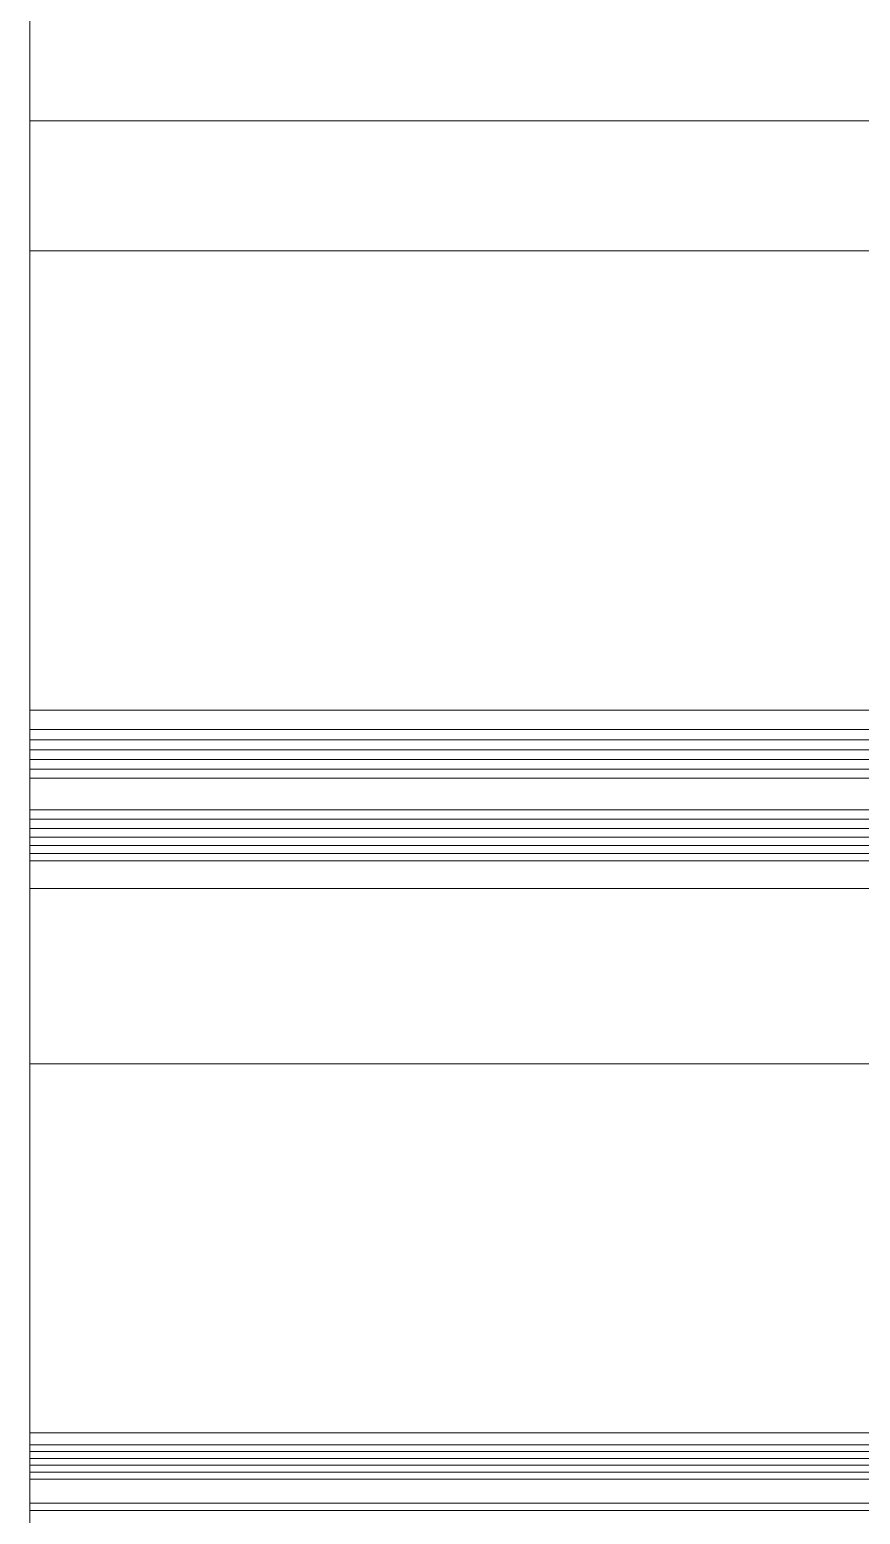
# Model space of a CAD drawing. Header units: millimetres. Extents: x 278858 to 279223, y 218711 to 219074.
# Drawn here: x 279158.131 to 279160.926, y 218924.014 to 218929.01 of the extents above; entities that cross this region are included whole.
import ezdxf

# ---------------------------------------------------------------- set-up
doc = ezdxf.new("R2010")
doc.units = ezdxf.units.MM
doc.header["$LTSCALE"] = 2
doc.layers.add('AM_9', color=251, linetype='Continuous', lineweight=15)

msp = doc.modelspace()

# ---------------------------------------------------------------- linework, layer by layer
at = {"layer": 'AM_9'}
for p, q in [((279158.1308, 218929.1455), (279158.1308, 218928.507)), ((279158.1308, 218928.9849), (279158.1308, 218929.0341)), ((279158.1308, 218928.9849), (279158.1308, 218929.0341)), ((279158.1308, 218928.9849), (279158.1308, 218929.0341)), ((279158.1308, 218928.9849), (279158.1308, 218929.0341)), ((279158.1308, 218928.9378), (279158.1308, 218928.9849)), ((279158.1308, 218928.9378), (279158.1308, 218928.9849)), ((279158.1308, 218928.9378), (279158.1308, 218928.9849)), ((279158.1308, 218928.9378), (279158.1308, 218928.9849)), ((279158.1308, 218928.8929), (279158.1308, 218928.9378)), ((279158.1308, 218928.8929), (279158.1308, 218928.9378)), ((279158.1308, 218928.8929), (279158.1308, 218928.9378)), ((279158.1308, 218928.8929), (279158.1308, 218928.9378)), ((279158.1308, 218928.8501), (279158.1308, 218928.8929)), ((279158.1308, 218928.8501), (279158.1308, 218928.8929)), ((279158.1308, 218928.8501), (279158.1308, 218928.8929)), ((279158.1308, 218928.8501), (279158.1308, 218928.8929)), ((279158.1308, 218928.8095), (279158.1308, 218928.8501)), ((279158.1308, 218928.8095), (279158.1308, 218928.8501)), ((279158.1308, 218928.8095), (279158.1308, 218928.8501)), ((279158.1308, 218928.8095), (279158.1308, 218928.8501)), ((279158.1308, 218928.771), (279158.1308, 218928.8095)), ((279158.1308, 218928.771), (279158.1308, 218928.8095)), ((279158.1308, 218928.771), (279158.1308, 218928.8095)), ((279158.1308, 218928.771), (279158.1308, 218928.8095)), ((279158.1308, 218928.7347), (279158.1308, 218928.771)), ((279158.1308, 218928.7347), (279158.1308, 218928.771)), ((279158.1308, 218928.7347), (279158.1308, 218928.771)), ((279158.1308, 218928.7347), (279158.1308, 218928.771)), ((279158.1308, 218928.7034), (279158.1308, 218928.7347)), ((279158.1308, 218928.7034), (279158.1308, 218928.7347)), ((279158.1308, 218928.7034), (279158.1308, 218928.7347)), ((279158.1308, 218928.7034), (279158.1308, 218928.7347)), ((279158.1308, 218928.7034), (279158.1308, 218928.2653)), ((279158.1308, 218928.7034), (279163.1308, 218928.7034)), ((279158.1308, 218928.7034), (279158.1308, 218928.2653)), ((279158.1308, 218928.7034), (279163.1308, 218928.7034)), ((279158.1308, 218928.7034), (279158.1308, 218928.2653)), ((279158.1308, 218928.7034), (279163.1308, 218928.7034)), ((279158.1308, 218928.7034), (279158.1308, 218928.2653)), ((279158.1308, 218928.7034), (279163.1308, 218928.7034)), ((279158.1308, 218928.4458), (279158.1308, 218928.507)), ((279158.1308, 218928.3862), (279158.1308, 218928.4458)), ((279158.1308, 218928.328), (279158.1308, 218928.3862)), ((279158.1308, 218928.2714), (279158.1308, 218928.328)), ((279158.1308, 218928.2162), (279158.1308, 218928.2714)), ((279158.1308, 218928.1838), (279158.1308, 218928.2653)), ((279158.1308, 218928.2653), (279163.1308, 218928.2653)), ((279158.1308, 218928.1838), (279158.1308, 218928.2653)), ((279158.1308, 218928.2653), (279163.1308, 218928.2653)), ((279158.1308, 218928.1838), (279158.1308, 218928.2653)), ((279158.1308, 218928.2653), (279163.1308, 218928.2653)), ((279158.1308, 218928.1838), (279158.1308, 218928.2653)), ((279158.1308, 218928.2653), (279163.1308, 218928.2653)), ((279158.1308, 218928.1625), (279158.1308, 218928.2162)), ((279158.1308, 218928.1046), (279158.1308, 218928.1838)), ((279158.1308, 218928.1046), (279158.1308, 218928.1838)), ((279158.1308, 218928.1046), (279158.1308, 218928.1838)), ((279158.1308, 218928.1046), (279158.1308, 218928.1838)), ((279158.1308, 218928.1103), (279158.1308, 218928.1625)), ((279158.1308, 218928.0595), (279158.1308, 218928.1103)), ((279158.1308, 218928.0277), (279158.1308, 218928.1046)), ((279158.1308, 218928.0277), (279158.1308, 218928.1046)), ((279158.1308, 218928.0277), (279158.1308, 218928.1046)), ((279158.1308, 218928.0277), (279158.1308, 218928.1046)), ((279158.1308, 218928.0102), (279158.1308, 218928.0595)), ((279158.1308, 218927.9531), (279158.1308, 218928.0277)), ((279158.1308, 218927.9531), (279158.1308, 218928.0277)), ((279158.1308, 218927.9531), (279158.1308, 218928.0277)), ((279158.1308, 218927.9531), (279158.1308, 218928.0277)), ((279158.1308, 218927.9623), (279158.1308, 218928.0102)), ((279158.1308, 218927.9158), (279158.1308, 218927.9623)), ((279158.1308, 218927.8808), (279158.1308, 218927.9531)), ((279158.1308, 218927.8808), (279158.1308, 218927.9531)), ((279158.1308, 218927.8808), (279158.1308, 218927.9531)), ((279158.1308, 218927.8808), (279158.1308, 218927.9531)), ((279158.1308, 218927.8707), (279158.1308, 218927.9158)), ((279158.1308, 218927.8108), (279158.1308, 218927.8808)), ((279158.1308, 218927.8108), (279158.1308, 218927.8808)), ((279158.1308, 218927.8108), (279158.1308, 218927.8808)), ((279158.1308, 218927.8108), (279158.1308, 218927.8808)), ((279158.1308, 218927.827), (279158.1308, 218927.8707)), ((279158.1308, 218927.7847), (279158.1308, 218927.827)), ((279158.1308, 218927.7431), (279158.1308, 218927.8108)), ((279158.1308, 218927.7431), (279158.1308, 218927.8108)), ((279158.1308, 218927.7431), (279158.1308, 218927.8108)), ((279158.1308, 218927.7431), (279158.1308, 218927.8108)), ((279158.1308, 218927.7437), (279158.1308, 218927.7847)), ((279158.1308, 218927.7041), (279158.1308, 218927.7437)), ((279158.1308, 218927.6777), (279158.1308, 218927.7431)), ((279158.1308, 218927.6777), (279158.1308, 218927.7431)), ((279158.1308, 218927.6777), (279158.1308, 218927.7431)), ((279158.1308, 218927.6777), (279158.1308, 218927.7431)), ((279158.1308, 218927.6659), (279158.1308, 218927.7041)), ((279158.1308, 218927.6146), (279158.1308, 218927.6777)), ((279158.1308, 218927.6146), (279158.1308, 218927.6777)), ((279158.1308, 218927.6146), (279158.1308, 218927.6777)), ((279158.1308, 218927.6146), (279158.1308, 218927.6777)), ((279158.1308, 218927.6289), (279158.1308, 218927.6659)), ((279158.1308, 218927.5933), (279158.1308, 218927.6289)), ((279158.1308, 218927.5539), (279158.1308, 218927.6146)), ((279158.1308, 218927.5539), (279158.1308, 218927.6146)), ((279158.1308, 218927.5539), (279158.1308, 218927.6146)), ((279158.1308, 218927.5539), (279158.1308, 218927.6146)), ((279158.1308, 218927.559), (279158.1308, 218927.5933)), ((279158.1308, 218927.5259), (279158.1308, 218927.559)), ((279158.1308, 218927.4954), (279158.1308, 218927.5539)), ((279158.1308, 218927.4954), (279158.1308, 218927.5539)), ((279158.1308, 218927.4954), (279158.1308, 218927.5539)), ((279158.1308, 218927.4954), (279158.1308, 218927.5539)), ((279158.1308, 218927.4941), (279158.1308, 218927.5259)), ((279158.1308, 218927.4392), (279158.1308, 218927.4954)), ((279158.1308, 218927.4392), (279158.1308, 218927.4954)), ((279158.1308, 218927.4392), (279158.1308, 218927.4954)), ((279158.1308, 218927.4392), (279158.1308, 218927.4954)), ((279158.1308, 218927.4636), (279158.1308, 218927.4941)), ((279158.1308, 218927.4343), (279158.1308, 218927.4636)), ((279158.1308, 218927.3853), (279158.1308, 218927.4392)), ((279158.1308, 218927.3853), (279158.1308, 218927.4392)), ((279158.1308, 218927.3853), (279158.1308, 218927.4392)), ((279158.1308, 218927.3853), (279158.1308, 218927.4392)), ((279158.1308, 218927.4062), (279158.1308, 218927.4343)), ((279158.1308, 218927.3794), (279158.1308, 218927.4062)), ((279158.1308, 218927.3336), (279158.1308, 218927.3853)), ((279158.1308, 218927.3336), (279158.1308, 218927.3853)), ((279158.1308, 218927.3336), (279158.1308, 218927.3853)), ((279158.1308, 218927.3336), (279158.1308, 218927.3853)), ((279158.1308, 218927.3537), (279158.1308, 218927.3794)), ((279158.1308, 218927.3292), (279158.1308, 218927.3537)), ((279158.1308, 218927.2842), (279158.1308, 218927.3336)), ((279158.1308, 218927.2842), (279158.1308, 218927.3336)), ((279158.1308, 218927.2842), (279158.1308, 218927.3336)), ((279158.1308, 218927.2842), (279158.1308, 218927.3336)), ((279158.1308, 218927.3058), (279158.1308, 218927.3292)), ((279158.1308, 218927.2836), (279158.1308, 218927.3058)), ((279158.1308, 218927.2371), (279158.1308, 218927.2842)), ((279158.1308, 218927.2371), (279158.1308, 218927.2842)), ((279158.1308, 218927.2371), (279158.1308, 218927.2842)), ((279158.1308, 218927.2371), (279158.1308, 218927.2842)), ((279158.1308, 218927.2624), (279158.1308, 218927.2836)), ((279158.1308, 218927.2424), (279158.1308, 218927.2624)), ((279158.1308, 218927.2235), (279158.1308, 218927.2424)), ((279158.1308, 218927.1921), (279158.1308, 218927.2371)), ((279158.1308, 218927.1921), (279158.1308, 218927.2371)), ((279158.1308, 218927.1921), (279158.1308, 218927.2371)), ((279158.1308, 218927.1921), (279158.1308, 218927.2371)), ((279158.1308, 218927.2056), (279158.1308, 218927.2235)), ((279158.1308, 218927.1888), (279158.1308, 218927.2056)), ((279158.1308, 218927.1494), (279158.1308, 218927.1921)), ((279158.1308, 218927.1494), (279158.1308, 218927.1921)), ((279158.1308, 218927.1494), (279158.1308, 218927.1921)), ((279158.1308, 218927.1494), (279158.1308, 218927.1921)), ((279158.1308, 218927.173), (279158.1308, 218927.1888)), ((279158.1308, 218927.1582), (279158.1308, 218927.173)), ((279158.1308, 218927.1443), (279158.1308, 218927.1582)), ((279158.1308, 218927.1089), (279158.1308, 218927.1494)), ((279158.1308, 218927.1089), (279158.1308, 218927.1494)), ((279158.1308, 218927.1089), (279158.1308, 218927.1494)), ((279158.1308, 218927.1089), (279158.1308, 218927.1494)), ((279158.1308, 218927.1315), (279158.1308, 218927.1443)), ((279158.1308, 218927.1057), (279158.1308, 218927.1315)), ((279158.1308, 218927.0706), (279158.1308, 218927.1089)), ((279158.1308, 218927.0706), (279158.1308, 218927.1089)), ((279158.1308, 218927.0706), (279158.1308, 218927.1089)), ((279158.1308, 218927.0706), (279158.1308, 218927.1089)), ((279158.1308, 218927.0772), (279158.1308, 218927.1057)), ((279158.1308, 218927.0494), (279158.1308, 218927.0772)), ((279158.1308, 218927.0344), (279158.1308, 218927.0706)), ((279158.1308, 218927.0344), (279158.1308, 218927.0706)), ((279158.1308, 218927.0344), (279158.1308, 218927.0706)), ((279158.1308, 218927.0344), (279158.1308, 218927.0706)), ((279158.1308, 218927.0225), (279158.1308, 218927.0494)), ((279158.1308, 218927.0003), (279158.1308, 218927.0344)), ((279158.1308, 218927.0003), (279158.1308, 218927.0344)), ((279158.1308, 218927.0003), (279158.1308, 218927.0344)), ((279158.1308, 218927.0003), (279158.1308, 218927.0344)), ((279158.1308, 218926.9322), (279158.1308, 218927.0225)), ((279158.1308, 218926.9684), (279158.1308, 218927.0003)), ((279158.1308, 218926.9684), (279158.1308, 218927.0003)), ((279158.1308, 218926.9684), (279158.1308, 218927.0003)), ((279158.1308, 218926.9684), (279158.1308, 218927.0003)), ((279158.1308, 218926.9385), (279158.1308, 218926.9684)), ((279158.1308, 218926.9385), (279158.1308, 218926.9684)), ((279158.1308, 218926.9385), (279158.1308, 218926.9684)), ((279158.1308, 218926.9385), (279158.1308, 218926.9684)), ((279158.1308, 218926.9107), (279158.1308, 218926.9385)), ((279158.1308, 218926.9107), (279158.1308, 218926.9385)), ((279158.1308, 218926.9107), (279158.1308, 218926.9385)), ((279158.1308, 218926.9107), (279158.1308, 218926.9385)), ((279158.1308, 218926.9037), (279158.1308, 218926.9322)), ((279158.1308, 218926.8849), (279158.1308, 218926.9107)), ((279158.1308, 218926.8849), (279158.1308, 218926.9107)), ((279158.1308, 218926.8849), (279158.1308, 218926.9107)), ((279158.1308, 218926.8849), (279158.1308, 218926.9107)), ((279158.1308, 218926.8762), (279158.1308, 218926.9037)), ((279158.1308, 218926.8612), (279158.1308, 218926.8849)), ((279158.1308, 218926.8612), (279158.1308, 218926.8849)), ((279158.1308, 218926.8612), (279158.1308, 218926.8849)), ((279158.1308, 218926.8612), (279158.1308, 218926.8849)), ((279158.1308, 218926.85), (279158.1308, 218926.8762)), ((279158.1308, 218926.8394), (279158.1308, 218926.8612)), ((279158.1308, 218926.8394), (279158.1308, 218926.8612)), ((279158.1308, 218926.8394), (279158.1308, 218926.8612)), ((279158.1308, 218926.8394), (279158.1308, 218926.8612)), ((279158.1308, 218926.8253), (279158.1308, 218926.85)), ((279158.1308, 218926.8195), (279158.1308, 218926.8394)), ((279158.1308, 218926.8195), (279158.1308, 218926.8394)), ((279158.1308, 218926.8195), (279158.1308, 218926.8394)), ((279158.1308, 218926.8195), (279158.1308, 218926.8394)), ((279158.1308, 218926.6756), (279158.1308, 218926.8253)), ((279158.1308, 218926.8016), (279158.1308, 218926.8195)), ((279158.1308, 218926.8016), (279158.1308, 218926.8195)), ((279158.1308, 218926.8016), (279158.1308, 218926.8195)), ((279158.1308, 218926.8016), (279158.1308, 218926.8195)), ((279158.1308, 218926.7855), (279158.1308, 218926.8016)), ((279158.1308, 218926.7855), (279158.1308, 218926.8016)), ((279158.1308, 218926.7855), (279158.1308, 218926.8016)), ((279158.1308, 218926.7855), (279158.1308, 218926.8016)), ((279158.1308, 218926.7713), (279158.1308, 218926.7855)), ((279158.1308, 218926.7713), (279158.1308, 218926.7855)), ((279158.1308, 218926.7713), (279158.1308, 218926.7855)), ((279158.1308, 218926.7713), (279158.1308, 218926.7855)), ((279158.1308, 218926.7588), (279158.1308, 218926.7713)), ((279158.1308, 218926.7588), (279158.1308, 218926.7713)), ((279158.1308, 218926.7588), (279158.1308, 218926.7713)), ((279158.1308, 218926.7588), (279158.1308, 218926.7713)), ((279158.1308, 218926.7481), (279158.1308, 218926.7588)), ((279158.1308, 218926.7481), (279158.1308, 218926.7588)), ((279158.1308, 218926.7481), (279158.1308, 218926.7588)), ((279158.1308, 218926.7481), (279158.1308, 218926.7588)), ((279158.1308, 218926.7392), (279158.1308, 218926.7481)), ((279158.1308, 218926.7392), (279158.1308, 218926.7481)), ((279158.1308, 218926.7392), (279158.1308, 218926.7481)), ((279158.1308, 218926.7392), (279158.1308, 218926.7481)), ((279158.1308, 218926.7319), (279158.1308, 218926.7392)), ((279158.1308, 218926.7319), (279158.1308, 218926.7392)), ((279158.1308, 218926.7319), (279158.1308, 218926.7392)), ((279158.1308, 218926.7319), (279158.1308, 218926.7392)), ((279158.1308, 218926.7263), (279158.1308, 218926.7319)), ((279158.1308, 218926.7263), (279158.1308, 218926.7319)), ((279158.1308, 218926.7263), (279158.1308, 218926.7319)), ((279158.1308, 218926.7263), (279158.1308, 218926.7319)), ((279158.1308, 218926.7223), (279158.1308, 218926.7263)), ((279158.1308, 218926.7223), (279158.1308, 218926.7263)), ((279158.1308, 218926.7223), (279158.1308, 218926.7263)), ((279158.1308, 218926.7223), (279158.1308, 218926.7263)), ((279158.1308, 218926.7198), (279158.1308, 218926.7223)), ((279158.1308, 218926.7198), (279158.1308, 218926.7223)), ((279158.1308, 218926.7198), (279158.1308, 218926.7223)), ((279158.1308, 218926.7198), (279158.1308, 218926.7223)), ((279158.1308, 218926.6553), (279158.1308, 218926.7198)), ((279158.1308, 218926.7198), (279163.1308, 218926.7198)), ((279158.1308, 218926.6553), (279158.1308, 218926.7198)), ((279158.1308, 218926.7198), (279163.1308, 218926.7198)), ((279158.1308, 218926.6553), (279158.1308, 218926.7198)), ((279158.1308, 218926.7198), (279163.1308, 218926.7198)), ((279158.1308, 218926.6553), (279158.1308, 218926.7198)), ((279158.1308, 218926.7198), (279163.1308, 218926.7198)), ((279158.1308, 218926.6519), (279158.1308, 218926.6756)), ((279158.1308, 218926.6206), (279158.1308, 218926.6553)), ((279158.1308, 218926.6553), (279163.1308, 218926.6553)), ((279158.1308, 218926.6206), (279158.1308, 218926.6553)), ((279158.1308, 218926.6553), (279163.1308, 218926.6553)), ((279158.1308, 218926.6206), (279158.1308, 218926.6553)), ((279158.1308, 218926.6553), (279163.1308, 218926.6553)), ((279158.1308, 218926.6206), (279158.1308, 218926.6553)), ((279158.1308, 218926.6553), (279163.1308, 218926.6553)), ((279158.1308, 218926.63), (279158.1308, 218926.6519)), ((279158.1308, 218926.5012), (279158.1308, 218926.63)), ((279158.1308, 218926.5867), (279158.1308, 218926.6206)), ((279158.1308, 218926.6206), (279163.1308, 218926.6206)), ((279158.1308, 218926.5867), (279158.1308, 218926.6206)), ((279158.1308, 218926.6206), (279163.1308, 218926.6206)), ((279158.1308, 218926.5867), (279158.1308, 218926.6206)), ((279158.1308, 218926.6206), (279163.1308, 218926.6206)), ((279158.1308, 218926.5867), (279158.1308, 218926.6206)), ((279158.1308, 218926.6206), (279163.1308, 218926.6206)), ((279158.1308, 218926.5537), (279158.1308, 218926.5867)), ((279158.1308, 218926.5867), (279163.1308, 218926.5867)), ((279158.1308, 218926.5537), (279158.1308, 218926.5867)), ((279158.1308, 218926.5867), (279163.1308, 218926.5867)), ((279158.1308, 218926.5537), (279158.1308, 218926.5867)), ((279158.1308, 218926.5867), (279163.1308, 218926.5867)), ((279158.1308, 218926.5537), (279158.1308, 218926.5867)), ((279158.1308, 218926.5867), (279163.1308, 218926.5867)), ((279158.1308, 218926.5218), (279158.1308, 218926.5537)), ((279158.1308, 218926.5537), (279163.1308, 218926.5537)), ((279158.1308, 218926.5218), (279158.1308, 218926.5537)), ((279158.1308, 218926.5537), (279163.1308, 218926.5537)), ((279158.1308, 218926.5218), (279158.1308, 218926.5537)), ((279158.1308, 218926.5537), (279163.1308, 218926.5537)), ((279158.1308, 218926.5218), (279158.1308, 218926.5537)), ((279158.1308, 218926.5537), (279163.1308, 218926.5537)), ((279158.1308, 218926.4909), (279158.1308, 218926.5218)), ((279158.1308, 218926.5218), (279163.1308, 218926.5218)), ((279158.1308, 218926.4909), (279158.1308, 218926.5218)), ((279158.1308, 218926.5218), (279163.1308, 218926.5218)), ((279158.1308, 218926.4909), (279158.1308, 218926.5218)), ((279158.1308, 218926.5218), (279163.1308, 218926.5218)), ((279158.1308, 218926.4909), (279158.1308, 218926.5218)), ((279158.1308, 218926.5218), (279163.1308, 218926.5218)), ((279158.1308, 218926.4796), (279158.1308, 218926.5012)), ((279158.1308, 218926.3852), (279158.1308, 218926.4909)), ((279158.1308, 218926.4909), (279163.1308, 218926.4909)), ((279158.1308, 218926.3852), (279158.1308, 218926.4909)), ((279158.1308, 218926.4909), (279163.1308, 218926.4909)), ((279158.1308, 218926.3852), (279158.1308, 218926.4909)), ((279158.1308, 218926.4909), (279163.1308, 218926.4909)), ((279158.1308, 218926.3852), (279158.1308, 218926.4909)), ((279158.1308, 218926.4909), (279163.1308, 218926.4909)), ((279158.1308, 218926.4796), (279158.1308, 218926.3623)), ((279158.1308, 218926.3531), (279158.1308, 218926.3852)), ((279158.1308, 218926.3852), (279163.1308, 218926.3852)), ((279158.1308, 218926.3531), (279158.1308, 218926.3852)), ((279158.1308, 218926.3852), (279163.1308, 218926.3852)), ((279158.1308, 218926.3531), (279158.1308, 218926.3852)), ((279158.1308, 218926.3852), (279163.1308, 218926.3852)), ((279158.1308, 218926.3531), (279158.1308, 218926.3852)), ((279158.1308, 218926.3852), (279163.1308, 218926.3852)), ((279158.1308, 218926.3438), (279158.1308, 218926.3623)), ((279158.1308, 218926.3222), (279158.1308, 218926.3531)), ((279158.1308, 218926.3531), (279163.1308, 218926.3531)), ((279158.1308, 218926.3222), (279158.1308, 218926.3531)), ((279158.1308, 218926.3531), (279163.1308, 218926.3531)), ((279158.1308, 218926.3222), (279158.1308, 218926.3531)), ((279158.1308, 218926.3531), (279163.1308, 218926.3531)), ((279158.1308, 218926.3222), (279158.1308, 218926.3531)), ((279158.1308, 218926.3531), (279163.1308, 218926.3531)), ((279158.1308, 218926.2374), (279158.1308, 218926.3438)), ((279158.1308, 218926.2927), (279158.1308, 218926.3222)), ((279158.1308, 218926.3222), (279163.1308, 218926.3222)), ((279158.1308, 218926.2927), (279158.1308, 218926.3222)), ((279158.1308, 218926.3222), (279163.1308, 218926.3222)), ((279158.1308, 218926.2927), (279158.1308, 218926.3222)), ((279158.1308, 218926.3222), (279163.1308, 218926.3222)), ((279158.1308, 218926.2927), (279158.1308, 218926.3222)), ((279158.1308, 218926.3222), (279163.1308, 218926.3222)), ((279158.1308, 218926.2645), (279158.1308, 218926.2927)), ((279158.1308, 218926.2927), (279163.1308, 218926.2927)), ((279158.1308, 218926.2645), (279158.1308, 218926.2927)), ((279158.1308, 218926.2927), (279163.1308, 218926.2927)), ((279158.1308, 218926.2645), (279158.1308, 218926.2927)), ((279158.1308, 218926.2927), (279163.1308, 218926.2927)), ((279158.1308, 218926.2645), (279158.1308, 218926.2927)), ((279158.1308, 218926.2927), (279163.1308, 218926.2927)), ((279158.1308, 218926.2378), (279158.1308, 218926.2645)), ((279158.1308, 218926.2645), (279163.1308, 218926.2645)), ((279158.1308, 218926.2378), (279158.1308, 218926.2645)), ((279158.1308, 218926.2645), (279163.1308, 218926.2645)), ((279158.1308, 218926.2378), (279158.1308, 218926.2645)), ((279158.1308, 218926.2645), (279163.1308, 218926.2645)), ((279158.1308, 218926.2378), (279158.1308, 218926.2645)), ((279158.1308, 218926.2645), (279163.1308, 218926.2645)), ((279158.1308, 218926.2127), (279158.1308, 218926.2378)), ((279158.1308, 218926.2378), (279163.1308, 218926.2378)), ((279158.1308, 218926.2127), (279158.1308, 218926.2378)), ((279158.1308, 218926.2378), (279163.1308, 218926.2378)), ((279158.1308, 218926.2127), (279158.1308, 218926.2378)), ((279158.1308, 218926.2378), (279163.1308, 218926.2378)), ((279158.1308, 218926.2127), (279158.1308, 218926.2378)), ((279158.1308, 218926.2378), (279163.1308, 218926.2378)), ((279158.1308, 218926.2205), (279158.1308, 218926.2374)), ((279158.1308, 218926.2059), (279158.1308, 218926.2205)), ((279158.1308, 218926.1206), (279158.1308, 218926.2127)), ((279158.1308, 218926.2127), (279163.1308, 218926.2127)), ((279158.1308, 218926.1206), (279158.1308, 218926.2127)), ((279158.1308, 218926.2127), (279163.1308, 218926.2127)), ((279158.1308, 218926.1206), (279158.1308, 218926.2127)), ((279158.1308, 218926.2127), (279163.1308, 218926.2127)), ((279158.1308, 218926.1206), (279158.1308, 218926.2127)), ((279158.1308, 218926.2127), (279163.1308, 218926.2127)), ((279158.1308, 218926.2047), (279158.1308, 218926.2059)), ((279158.1308, 218926.2045), (279158.1308, 218926.2047)), ((279158.1308, 218926.2037), (279158.1308, 218926.2045)), ((279158.1308, 218926.2024), (279158.1308, 218926.2037)), ((279158.1308, 218926.2004), (279158.1308, 218926.2024)), ((279158.1308, 218926.1979), (279158.1308, 218926.2004)), ((279158.1308, 218926.1947), (279158.1308, 218926.1979)), ((279158.1308, 218926.1909), (279158.1308, 218926.1947)), ((279158.1308, 218926.1863), (279158.1308, 218926.1909)), ((279158.1308, 218926.1811), (279158.1308, 218926.1863)), ((279158.1308, 218926.1751), (279158.1308, 218926.1811)), ((279158.1308, 218926.1683), (279158.1308, 218926.1751)), ((279158.1308, 218926.1607), (279158.1308, 218926.1683)), ((279158.1308, 218926.1523), (279158.1308, 218926.1607)), ((279158.1308, 218926.1431), (279158.1308, 218926.1523)), ((279158.1308, 218926.133), (279158.1308, 218926.1431)), ((279158.1308, 218926.122), (279158.1308, 218926.133)), ((279158.1308, 218926.122), (279158.1308, 218925.4207)), ((279158.1308, 218926.1206), (279158.1308, 218925.5303)), ((279158.1308, 218926.1206), (279163.1308, 218926.1206)), ((279158.1308, 218926.1206), (279158.1308, 218925.5303)), ((279158.1308, 218926.1206), (279163.1308, 218926.1206)), ((279158.1308, 218926.1206), (279158.1308, 218925.5303)), ((279158.1308, 218926.1206), (279163.1308, 218926.1206)), ((279158.1308, 218926.1206), (279158.1308, 218925.5303)), ((279158.1308, 218926.1206), (279163.1308, 218926.1206)), ((279158.1308, 218925.4588), (279158.1308, 218925.5303)), ((279158.1308, 218925.5303), (279163.1308, 218925.5303)), ((279158.1308, 218925.4588), (279158.1308, 218925.5303)), ((279158.1308, 218925.5303), (279163.1308, 218925.5303)), ((279158.1308, 218925.4588), (279158.1308, 218925.5303)), ((279158.1308, 218925.5303), (279163.1308, 218925.5303)), ((279158.1308, 218925.4588), (279158.1308, 218925.5303)), ((279158.1308, 218925.5303), (279163.1308, 218925.5303)), ((279158.1308, 218925.3896), (279158.1308, 218925.4588)), ((279158.1308, 218925.3896), (279158.1308, 218925.4588)), ((279158.1308, 218925.3896), (279158.1308, 218925.4588)), ((279158.1308, 218925.3896), (279158.1308, 218925.4588)), ((279158.1308, 218925.3693), (279158.1308, 218925.4207)), ((279158.1308, 218925.3229), (279158.1308, 218925.3896)), ((279158.1308, 218925.3229), (279158.1308, 218925.3896)), ((279158.1308, 218925.3229), (279158.1308, 218925.3896)), ((279158.1308, 218925.3229), (279158.1308, 218925.3896)), ((279158.1308, 218925.3193), (279158.1308, 218925.3693)), ((279158.1308, 218925.2586), (279158.1308, 218925.3229)), ((279158.1308, 218925.2586), (279158.1308, 218925.3229)), ((279158.1308, 218925.2586), (279158.1308, 218925.3229)), ((279158.1308, 218925.2586), (279158.1308, 218925.3229)), ((279158.1308, 218925.2707), (279158.1308, 218925.3193)), ((279158.1308, 218925.2236), (279158.1308, 218925.2707)), ((279158.1308, 218925.1967), (279158.1308, 218925.2586)), ((279158.1308, 218925.1967), (279158.1308, 218925.2586)), ((279158.1308, 218925.1967), (279158.1308, 218925.2586)), ((279158.1308, 218925.1967), (279158.1308, 218925.2586)), ((279158.1308, 218925.1778), (279158.1308, 218925.2236)), ((279158.1308, 218925.1372), (279158.1308, 218925.1967)), ((279158.1308, 218925.1372), (279158.1308, 218925.1967)), ((279158.1308, 218925.1372), (279158.1308, 218925.1967)), ((279158.1308, 218925.1372), (279158.1308, 218925.1967)), ((279158.1308, 218925.1334), (279158.1308, 218925.1778)), ((279158.1308, 218925.0801), (279158.1308, 218925.1372)), ((279158.1308, 218925.0801), (279158.1308, 218925.1372)), ((279158.1308, 218925.0801), (279158.1308, 218925.1372)), ((279158.1308, 218925.0801), (279158.1308, 218925.1372)), ((279158.1308, 218925.0904), (279158.1308, 218925.1334)), ((279158.1308, 218925.0488), (279158.1308, 218925.0904)), ((279158.1308, 218925.0252), (279158.1308, 218925.0801)), ((279158.1308, 218925.0252), (279158.1308, 218925.0801)), ((279158.1308, 218925.0252), (279158.1308, 218925.0801)), ((279158.1308, 218925.0252), (279158.1308, 218925.0801)), ((279158.1308, 218925.0085), (279158.1308, 218925.0488)), ((279158.1308, 218924.9727), (279158.1308, 218925.0252)), ((279158.1308, 218924.9727), (279158.1308, 218925.0252)), ((279158.1308, 218924.9727), (279158.1308, 218925.0252)), ((279158.1308, 218924.9727), (279158.1308, 218925.0252)), ((279158.1308, 218924.9695), (279158.1308, 218925.0085)), ((279158.1308, 218924.9224), (279158.1308, 218924.9727)), ((279158.1308, 218924.9224), (279158.1308, 218924.9727)), ((279158.1308, 218924.9224), (279158.1308, 218924.9727)), ((279158.1308, 218924.9224), (279158.1308, 218924.9727)), ((279158.1308, 218924.9319), (279158.1308, 218924.9695)), ((279158.1308, 218924.8955), (279158.1308, 218924.9319)), ((279158.1308, 218924.8744), (279158.1308, 218924.9224)), ((279158.1308, 218924.8744), (279158.1308, 218924.9224)), ((279158.1308, 218924.8744), (279158.1308, 218924.9224)), ((279158.1308, 218924.8744), (279158.1308, 218924.9224)), ((279158.1308, 218924.8604), (279158.1308, 218924.8955)), ((279158.1308, 218924.8286), (279158.1308, 218924.8744)), ((279158.1308, 218924.8286), (279158.1308, 218924.8744)), ((279158.1308, 218924.8286), (279158.1308, 218924.8744)), ((279158.1308, 218924.8286), (279158.1308, 218924.8744)), ((279158.1308, 218924.8266), (279158.1308, 218924.8604)), ((279158.1308, 218924.785), (279158.1308, 218924.8286)), ((279158.1308, 218924.785), (279158.1308, 218924.8286)), ((279158.1308, 218924.785), (279158.1308, 218924.8286)), ((279158.1308, 218924.785), (279158.1308, 218924.8286)), ((279158.1308, 218924.7939), (279158.1308, 218924.8266)), ((279158.1308, 218924.7626), (279158.1308, 218924.7939)), ((279158.1308, 218924.7436), (279158.1308, 218924.785)), ((279158.1308, 218924.7436), (279158.1308, 218924.785)), ((279158.1308, 218924.7436), (279158.1308, 218924.785)), ((279158.1308, 218924.7436), (279158.1308, 218924.785)), ((279158.1308, 218924.7324), (279158.1308, 218924.7626)), ((279158.1308, 218924.7042), (279158.1308, 218924.7436)), ((279158.1308, 218924.7042), (279158.1308, 218924.7436)), ((279158.1308, 218924.7042), (279158.1308, 218924.7436)), ((279158.1308, 218924.7042), (279158.1308, 218924.7436)), ((279158.1308, 218924.7034), (279158.1308, 218924.7324)), ((279158.1308, 218924.667), (279158.1308, 218924.7042)), ((279158.1308, 218924.667), (279158.1308, 218924.7042)), ((279158.1308, 218924.667), (279158.1308, 218924.7042)), ((279158.1308, 218924.667), (279158.1308, 218924.7042)), ((279158.1308, 218924.6755), (279158.1308, 218924.7034)), ((279158.1308, 218924.6488), (279158.1308, 218924.6755)), ((279158.1308, 218924.6318), (279158.1308, 218924.667)), ((279158.1308, 218924.6318), (279158.1308, 218924.667)), ((279158.1308, 218924.6318), (279158.1308, 218924.667)), ((279158.1308, 218924.6318), (279158.1308, 218924.667)), ((279158.1308, 218924.6233), (279158.1308, 218924.6488)), ((279158.1308, 218924.5986), (279158.1308, 218924.6318)), ((279158.1308, 218924.5986), (279158.1308, 218924.6318)), ((279158.1308, 218924.5986), (279158.1308, 218924.6318)), ((279158.1308, 218924.5986), (279158.1308, 218924.6318)), ((279158.1308, 218924.5988), (279158.1308, 218924.6233)), ((279158.1308, 218924.5755), (279158.1308, 218924.5988)), ((279158.1308, 218924.5674), (279158.1308, 218924.5986)), ((279158.1308, 218924.5674), (279158.1308, 218924.5986)), ((279158.1308, 218924.5674), (279158.1308, 218924.5986)), ((279158.1308, 218924.5674), (279158.1308, 218924.5986)), ((279158.1308, 218924.5532), (279158.1308, 218924.5755)), ((279158.1308, 218924.5381), (279158.1308, 218924.5674)), ((279158.1308, 218924.5381), (279158.1308, 218924.5674)), ((279158.1308, 218924.5381), (279158.1308, 218924.5674)), ((279158.1308, 218924.5381), (279158.1308, 218924.5674)), ((279158.1308, 218924.5319), (279158.1308, 218924.5532)), ((279158.1308, 218924.5107), (279158.1308, 218924.5381)), ((279158.1308, 218924.5107), (279158.1308, 218924.5381)), ((279158.1308, 218924.5107), (279158.1308, 218924.5381)), ((279158.1308, 218924.5107), (279158.1308, 218924.5381)), ((279158.1308, 218924.5117), (279158.1308, 218924.5319)), ((279158.1308, 218924.4925), (279158.1308, 218924.5117)), ((279158.1308, 218924.4852), (279158.1308, 218924.5107)), ((279158.1308, 218924.4852), (279158.1308, 218924.5107)), ((279158.1308, 218924.4852), (279158.1308, 218924.5107)), ((279158.1308, 218924.4852), (279158.1308, 218924.5107)), ((279158.1308, 218924.4742), (279158.1308, 218924.4925)), ((279158.1308, 218924.4615), (279158.1308, 218924.4852)), ((279158.1308, 218924.4615), (279158.1308, 218924.4852)), ((279158.1308, 218924.4615), (279158.1308, 218924.4852)), ((279158.1308, 218924.4615), (279158.1308, 218924.4852)), ((279158.1308, 218924.457), (279158.1308, 218924.4742)), ((279158.1308, 218924.4395), (279158.1308, 218924.4615)), ((279158.1308, 218924.4395), (279158.1308, 218924.4615)), ((279158.1308, 218924.4395), (279158.1308, 218924.4615)), ((279158.1308, 218924.4395), (279158.1308, 218924.4615)), ((279158.1308, 218924.4406), (279158.1308, 218924.457)), ((279158.1308, 218924.4253), (279158.1308, 218924.4406)), ((279158.1308, 218924.4193), (279158.1308, 218924.4395)), ((279158.1308, 218924.4193), (279158.1308, 218924.4395)), ((279158.1308, 218924.4193), (279158.1308, 218924.4395)), ((279158.1308, 218924.4193), (279158.1308, 218924.4395)), ((279158.1308, 218924.4108), (279158.1308, 218924.4253)), ((279158.1308, 218924.4007), (279158.1308, 218924.4193)), ((279158.1308, 218924.4007), (279158.1308, 218924.4193)), ((279158.1308, 218924.4007), (279158.1308, 218924.4193)), ((279158.1308, 218924.4007), (279158.1308, 218924.4193)), ((279158.1308, 218924.3971), (279158.1308, 218924.4108)), ((279158.1308, 218924.3838), (279158.1308, 218924.4007)), ((279158.1308, 218924.3838), (279158.1308, 218924.4007)), ((279158.1308, 218924.3838), (279158.1308, 218924.4007)), ((279158.1308, 218924.3838), (279158.1308, 218924.4007)), ((279158.1308, 218924.3844), (279158.1308, 218924.3971)), ((279158.1308, 218924.3724), (279158.1308, 218924.3844)), ((279158.1308, 218924.3684), (279158.1308, 218924.3838)), ((279158.1308, 218924.3684), (279158.1308, 218924.3838)), ((279158.1308, 218924.3684), (279158.1308, 218924.3838)), ((279158.1308, 218924.3684), (279158.1308, 218924.3838)), ((279158.1308, 218924.3613), (279158.1308, 218924.3724)), ((279158.1308, 218924.3546), (279158.1308, 218924.3684)), ((279158.1308, 218924.3546), (279158.1308, 218924.3684)), ((279158.1308, 218924.3546), (279158.1308, 218924.3684)), ((279158.1308, 218924.3546), (279158.1308, 218924.3684)), ((279158.1308, 218924.351), (279158.1308, 218924.3613)), ((279158.1308, 218924.3422), (279158.1308, 218924.3546)), ((279158.1308, 218924.3422), (279158.1308, 218924.3546)), ((279158.1308, 218924.3422), (279158.1308, 218924.3546)), ((279158.1308, 218924.3422), (279158.1308, 218924.3546)), ((279158.1308, 218924.3414), (279158.1308, 218924.351)), ((279158.1308, 218924.3313), (279158.1308, 218924.3422)), ((279158.1308, 218924.3313), (279158.1308, 218924.3422)), ((279158.1308, 218924.3313), (279158.1308, 218924.3422)), ((279158.1308, 218924.3313), (279158.1308, 218924.3422)), ((279158.1308, 218924.3326), (279158.1308, 218924.3414)), ((279158.1308, 218924.3147), (279158.1308, 218924.3326)), ((279158.1308, 218924.3217), (279158.1308, 218924.3313)), ((279158.1308, 218924.3217), (279158.1308, 218924.3313)), ((279158.1308, 218924.3217), (279158.1308, 218924.3313)), ((279158.1308, 218924.3217), (279158.1308, 218924.3313)), ((279158.1308, 218924.3134), (279158.1308, 218924.3217)), ((279158.1308, 218924.3134), (279158.1308, 218924.3217)), ((279158.1308, 218924.3134), (279158.1308, 218924.3217)), ((279158.1308, 218924.3134), (279158.1308, 218924.3217)), ((279158.1308, 218924.294), (279158.1308, 218924.3147)), ((279158.1308, 218924.3065), (279158.1308, 218924.3134)), ((279158.1308, 218924.3065), (279158.1308, 218924.3134)), ((279158.1308, 218924.3065), (279158.1308, 218924.3134)), ((279158.1308, 218924.3065), (279158.1308, 218924.3134)), ((279158.1308, 218924.3007), (279158.1308, 218924.3065)), ((279158.1308, 218924.3007), (279158.1308, 218924.3065)), ((279158.1308, 218924.3007), (279158.1308, 218924.3065)), ((279158.1308, 218924.3007), (279158.1308, 218924.3065)), ((279158.1308, 218924.2961), (279158.1308, 218924.3007)), ((279158.1308, 218924.2961), (279158.1308, 218924.3007)), ((279158.1308, 218924.2961), (279158.1308, 218924.3007)), ((279158.1308, 218924.2961), (279158.1308, 218924.3007)), ((279158.1308, 218924.2925), (279158.1308, 218924.2961)), ((279158.1308, 218924.2925), (279158.1308, 218924.2961)), ((279158.1308, 218924.2925), (279158.1308, 218924.2961)), ((279158.1308, 218924.2925), (279158.1308, 218924.2961)), ((279158.1308, 218924.2731), (279158.1308, 218924.294)), ((279158.1308, 218924.29), (279158.1308, 218924.2925)), ((279158.1308, 218924.29), (279158.1308, 218924.2925)), ((279158.1308, 218924.29), (279158.1308, 218924.2925)), ((279158.1308, 218924.29), (279158.1308, 218924.2925)), ((279158.1308, 218924.2885), (279158.1308, 218924.29)), ((279158.1308, 218924.2885), (279158.1308, 218924.29)), ((279158.1308, 218924.2885), (279158.1308, 218924.29)), ((279158.1308, 218924.2885), (279158.1308, 218924.29)), ((279158.1308, 218924.2485), (279158.1308, 218924.2885)), ((279158.1308, 218924.2885), (279163.1308, 218924.2885)), ((279158.1308, 218924.2485), (279158.1308, 218924.2885)), ((279158.1308, 218924.2885), (279163.1308, 218924.2885)), ((279158.1308, 218924.2485), (279158.1308, 218924.2885)), ((279158.1308, 218924.2885), (279163.1308, 218924.2885)), ((279158.1308, 218924.2485), (279158.1308, 218924.2885)), ((279158.1308, 218924.2885), (279163.1308, 218924.2885)), ((279158.1308, 218924.2521), (279158.1308, 218924.2731)), ((279158.1308, 218924.1792), (279158.1308, 218924.2521)), ((279158.1308, 218924.2257), (279158.1308, 218924.2485)), ((279158.1308, 218924.2485), (279163.1308, 218924.2485)), ((279158.1308, 218924.2257), (279158.1308, 218924.2485)), ((279158.1308, 218924.2485), (279163.1308, 218924.2485)), ((279158.1308, 218924.2257), (279158.1308, 218924.2485)), ((279158.1308, 218924.2485), (279163.1308, 218924.2485)), ((279158.1308, 218924.2257), (279158.1308, 218924.2485)), ((279158.1308, 218924.2485), (279163.1308, 218924.2485)), ((279158.1308, 218924.2027), (279158.1308, 218924.2257)), ((279158.1308, 218924.2257), (279163.1308, 218924.2257)), ((279158.1308, 218924.2027), (279158.1308, 218924.2257)), ((279158.1308, 218924.2257), (279163.1308, 218924.2257)), ((279158.1308, 218924.2027), (279158.1308, 218924.2257)), ((279158.1308, 218924.2257), (279163.1308, 218924.2257)), ((279158.1308, 218924.2027), (279158.1308, 218924.2257)), ((279158.1308, 218924.2257), (279163.1308, 218924.2257)), ((279158.1308, 218924.1796), (279158.1308, 218924.2027)), ((279158.1308, 218924.2027), (279163.1308, 218924.2027)), ((279158.1308, 218924.1796), (279158.1308, 218924.2027)), ((279158.1308, 218924.2027), (279163.1308, 218924.2027)), ((279158.1308, 218924.1796), (279158.1308, 218924.2027)), ((279158.1308, 218924.2027), (279163.1308, 218924.2027)), ((279158.1308, 218924.1796), (279158.1308, 218924.2027)), ((279158.1308, 218924.2027), (279163.1308, 218924.2027)), ((279158.1308, 218924.1563), (279158.1308, 218924.1796)), ((279158.1308, 218924.1796), (279163.1308, 218924.1796)), ((279158.1308, 218924.1563), (279158.1308, 218924.1796)), ((279158.1308, 218924.1796), (279163.1308, 218924.1796)), ((279158.1308, 218924.1563), (279158.1308, 218924.1796)), ((279158.1308, 218924.1796), (279163.1308, 218924.1796)), ((279158.1308, 218924.1563), (279158.1308, 218924.1796)), ((279158.1308, 218924.1796), (279163.1308, 218924.1796)), ((279158.1308, 218924.1561), (279158.1308, 218924.1792)), ((279158.1308, 218924.1331), (279158.1308, 218924.1563)), ((279158.1308, 218924.1563), (279163.1308, 218924.1563)), ((279158.1308, 218924.1331), (279158.1308, 218924.1563)), ((279158.1308, 218924.1563), (279163.1308, 218924.1563)), ((279158.1308, 218924.1331), (279158.1308, 218924.1563)), ((279158.1308, 218924.1563), (279163.1308, 218924.1563)), ((279158.1308, 218924.1331), (279158.1308, 218924.1563)), ((279158.1308, 218924.1563), (279163.1308, 218924.1563)), ((279158.1308, 218924.1331), (279158.1308, 218924.1561)), ((279158.1308, 218924.0522), (279158.1308, 218924.1331)), ((279158.1308, 218924.1331), (279163.1308, 218924.1331)), ((279158.1308, 218924.1103), (279158.1308, 218924.1331)), ((279158.1308, 218924.0522), (279158.1308, 218924.1331)), ((279158.1308, 218924.1331), (279163.1308, 218924.1331)), ((279158.1308, 218924.0522), (279158.1308, 218924.1331)), ((279158.1308, 218924.1331), (279163.1308, 218924.1331)), ((279158.1308, 218924.0522), (279158.1308, 218924.1331)), ((279158.1308, 218924.1331), (279163.1308, 218924.1331)), ((279158.1308, 218924.088), (279158.1308, 218924.1103)), ((279158.1308, 218923.9487), (279158.1308, 218924.088)), ((279158.1308, 218924.027), (279158.1308, 218924.0522)), ((279158.1308, 218924.0522), (279163.1308, 218924.0522)), ((279158.1308, 218924.027), (279158.1308, 218924.0522)), ((279158.1308, 218924.0522), (279163.1308, 218924.0522)), ((279158.1308, 218924.027), (279158.1308, 218924.0522)), ((279158.1308, 218924.0522), (279163.1308, 218924.0522)), ((279158.1308, 218924.027), (279158.1308, 218924.0522)), ((279158.1308, 218924.0522), (279163.1308, 218924.0522)), ((279158.1308, 218924.002), (279158.1308, 218924.027)), ((279158.1308, 218924.027), (279163.1308, 218924.027)), ((279158.1308, 218924.002), (279158.1308, 218924.027)), ((279158.1308, 218924.027), (279163.1308, 218924.027)), ((279158.1308, 218924.002), (279158.1308, 218924.027)), ((279158.1308, 218924.027), (279163.1308, 218924.027)), ((279158.1308, 218924.002), (279158.1308, 218924.027)), ((279158.1308, 218924.027), (279163.1308, 218924.027))]:
    msp.add_line(p, q, dxfattribs=at)

doc.saveas('drawing.dxf')
